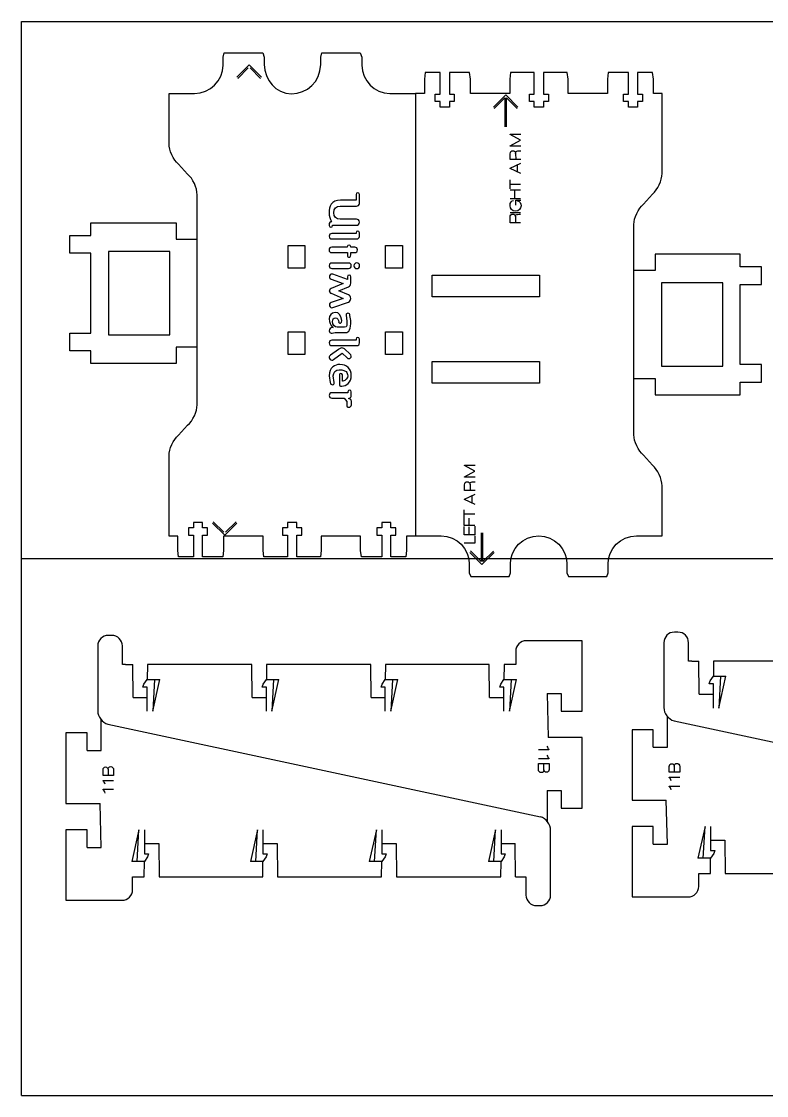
# Model space of a CAD drawing. Extents: x 0 to 610, y 0 to 305.
# Drawn here: x 0 to 211.6, y 0 to 304.8 of the extents above; entities that cross this region are included whole.
import ezdxf

# ---------------------------------------------------------------- set-up
doc = ezdxf.new("R2010")
doc.units = 0
doc.layers.add('CUTS', color=1, linetype='Continuous', true_color=0xff0000)
doc.layers.add('TEXT', color=5, linetype='Continuous', true_color=0x0000ff)
doc.layers.add('laser bed referance', color=3, linetype='Continuous', lineweight=25, true_color=0x00ff00)
doc.layers.add('Referance lines', color=2, linetype='Continuous', lineweight=25, true_color=0xffff00)

msp = doc.modelspace()

# ---------------------------------------------------------------- linework, layer by layer
at = {"layer": 'CUTS', "color": 1, "lineweight": 25, "true_color": 0xff0000}
for p, q in [((159.24, 129.07), (143.34, 129.07)), ((159.24, 109.07), (159.24, 129.07)), ((189.4, 123.3), (189.4, 128.5)), ((28.64, 122.36), (28.64, 127.57)), ((29.57, 122.36), (28.64, 122.36)), ((29.57, 122.36), (31.58, 122.36)), ((31.68, 112.97), (31.58, 122.36)), ((35.78, 122.36), (35.7, 118.07)), ((65.41, 122.36), (35.78, 122.36)), ((65.51, 112.97), (65.41, 122.36)), ((69.61, 122.36), (69.54, 118.07)), ((99.17, 122.36), (69.61, 122.36)), ((99.27, 112.97), (99.17, 122.36)), ((103.37, 122.36), (103.3, 118.07)), ((132.82, 122.36), (103.37, 122.36)), ((132.92, 112.97), (132.82, 122.36)), ((190.34, 123.3), (189.4, 123.3)), ((190.34, 123.3), (192.34, 123.3)), ((192.44, 113.91), (192.34, 123.3)), ((196.54, 123.3), (196.46, 119.01)), ((226.17, 123.3), (196.54, 123.3)), ((31.68, 112.97), (35.68, 112.97)), ((65.51, 112.97), (69.51, 112.97)), ((99.27, 112.97), (103.27, 112.97)), ((132.92, 112.97), (136.92, 112.97)), ((149.24, 114.07), (153.24, 114.07)), ((149.24, 114.07), (149.54, 101.58)), ((153.24, 114.07), (153.24, 109.07)), ((192.44, 113.91), (196.44, 113.91)), ((153.24, 109.07), (159.24, 109.07)), ((183.4, 98.82), (183.4, 107.56)), ((22.64, 97.88), (22.64, 106.63)), ((24.54, 105.37), (147.35, 79.08)), ((179.4, 103.82), (173.4, 103.82)), ((173.4, 103.82), (173.4, 83.82)), ((179.4, 98.82), (179.4, 103.82)), ((185.3, 106.31), (308.11, 80.02)), ((18.64, 102.88), (12.64, 102.88)), ((12.64, 102.88), (12.64, 82.88)), ((18.64, 97.88), (18.64, 102.88)), ((159.24, 101.58), (149.54, 101.58)), ((159.24, 81.58), (159.24, 101.58)), ((18.64, 97.88), (22.64, 97.88)), ((179.4, 98.82), (183.4, 98.82)), ((149.24, 86.58), (153.24, 86.58)), ((149.24, 86.58), (149.24, 77.83)), ((153.24, 86.58), (153.24, 81.58)), ((12.64, 82.88), (22.34, 82.88)), ((22.64, 70.4), (22.34, 82.88)), ((173.4, 83.82), (183.1, 83.82)), ((183.4, 71.33), (183.1, 83.82)), ((153.24, 81.58), (159.24, 81.58)), ((179.4, 76.33), (173.4, 76.33)), ((173.4, 76.33), (173.4, 56.34)), ((179.4, 71.33), (179.4, 76.33)), ((18.64, 75.4), (12.64, 75.4)), ((12.64, 75.4), (12.64, 55.4)), ((18.64, 70.4), (18.64, 75.4)), ((18.64, 70.4), (22.64, 70.4)), ((34.96, 71.49), (38.96, 71.49)), ((38.96, 71.49), (39.06, 62.1)), ((68.6, 71.49), (72.6, 71.49)), ((72.6, 71.49), (72.7, 62.1)), ((102.37, 71.49), (106.37, 71.49)), ((106.37, 71.49), (106.47, 62.1)), ((136.2, 71.49), (140.2, 71.49)), ((140.3, 62.1), (140.2, 71.49)), ((179.4, 71.33), (183.4, 71.33)), ((195.72, 72.42), (199.72, 72.42)), ((199.72, 72.42), (199.82, 63.04)), ((68.5, 62.1), (68.57, 66.39)), ((102.27, 62.1), (102.33, 66.39)), ((136.1, 62.1), (136.18, 66.39)), ((39.06, 62.1), (68.5, 62.1)), ((72.7, 62.1), (102.27, 62.1)), ((106.47, 62.1), (136.1, 62.1)), ((140.3, 62.1), (142.3, 62.1)), ((142.3, 62.1), (143.24, 62.1)), ((143.24, 62.1), (143.24, 56.9)), ((199.82, 63.04), (229.27, 63.04)), ((12.64, 55.4), (28.54, 55.4)), ((173.4, 56.34), (189.3, 56.34))]:
    msp.add_line(p, q, dxfattribs=at)
for points in [[(57.23, 292.39), (57.24, 292.59), (57.24, 292.74), (57.24, 294.67), (57.56, 295.9), (68.49, 295.9), (68.91, 294.67), (68.91, 292.74), (68.92, 292.59), (68.92, 292.59)], [(84.96, 292.59), (84.96, 292.59), (84.96, 292.74), (84.96, 294.67), (85.29, 295.9), (96.21, 295.9), (96.64, 294.67), (96.64, 292.74), (96.64, 292.59), (96.64, 292.39)], [(181.89, 284.39), (179.42, 284.39), (179.42, 288.47), (179.17, 290.29), (174.94, 290.29), (174.94, 284.17), (176.34, 284.17), (176.34, 282.07), (174.94, 282.07), (174.94, 280.53), (172.34, 280.53), (172.34, 282.07), (170.94, 282.07), (170.94, 284.17), (172.34, 284.17), (172.34, 290.29), (166.62, 290.29), (166.37, 288.47), (166.37, 284.39), (155.19, 284.39), (155.19, 288.47), (154.94, 290.29), (148.22, 290.29), (148.22, 284.17), (149.62, 284.17), (149.62, 282.07), (148.22, 282.07), (148.22, 280.53), (145.62, 280.53), (145.62, 282.07), (144.22, 282.07), (144.22, 284.17), (145.62, 284.17), (145.62, 290.29), (138.89, 290.29), (138.64, 288.47), (138.64, 284.39), (127.47, 284.39), (127.47, 288.47), (127.22, 290.29), (121.49, 290.29), (121.49, 284.17), (122.89, 284.17), (122.89, 282.07), (121.49, 282.07), (121.49, 280.53), (118.89, 280.53), (118.89, 282.07), (117.49, 282.07), (117.49, 284.17), (118.89, 284.17), (118.89, 290.29), (114.67, 290.29), (114.42, 288.47), (114.42, 284.39), (111.89, 284.39), (111.89, 158.83), (119.16, 158.83)], [(41.89, 270.13), (41.89, 284.39), (49.16, 284.39)], [(104.61, 284.39), (111.89, 284.39)], [(181.89, 261.63), (181.89, 284.39), (181.89, 284.39)], [(47.19, 261.45), (44.59, 264.31)], [(49.89, 196.04), (49.89, 255.64)], [(176.59, 252.95), (179.19, 255.81)], [(49.92, 212.38), (43.92, 212.38), (43.92, 207.77), (19.72, 207.77), (19.72, 211.38), (13.72, 211.38), (13.72, 216.36), (19.72, 216.36), (19.72, 239.07), (13.72, 239.07), (13.72, 244.06), (19.72, 244.06), (19.72, 247.66), (43.92, 247.66), (43.92, 243.06), (49.92, 243.06)], [(173.89, 187.54), (173.89, 247.14)], [(75.69, 234.79), (75.69, 241.19), (80.48, 241.19), (80.48, 234.79), (75.69, 234.79), (75.69, 234.79)], [(103.39, 234.79), (103.39, 241.19), (108.17, 241.19), (108.17, 234.79), (103.39, 234.79), (103.39, 234.79)], [(42.08, 239.57), (24.69, 239.57), (24.69, 215.86), (42.08, 215.86), (42.08, 239.57), (42.08, 239.57), (42.08, 239.57)], [(173.91, 203.45), (179.91, 203.45), (179.91, 198.85), (204.11, 198.85), (204.11, 202.45), (210.11, 202.45), (210.11, 207.44), (204.11, 207.44), (204.11, 230.14), (210.11, 230.14), (210.11, 235.13), (204.11, 235.13), (204.11, 238.73), (179.91, 238.73), (179.91, 234.13), (173.91, 234.13)], [(147.08, 232.84), (147.08, 226.64), (116.6, 226.64), (116.6, 232.84), (147.08, 232.84), (147.08, 232.84)], [(181.75, 230.64), (181.75, 206.94), (199.15, 206.94), (199.15, 230.64), (181.75, 230.64), (181.75, 230.64), (181.75, 230.64)], [(75.69, 210.29), (75.69, 216.69), (80.48, 216.69), (80.48, 210.29), (75.69, 210.29), (75.69, 210.29)], [(108.17, 216.69), (108.17, 210.28), (103.39, 210.28), (103.39, 216.69), (108.17, 216.69), (108.17, 216.69)], [(147.08, 208.33), (147.08, 202.13), (116.6, 202.13), (116.6, 208.33), (147.08, 208.33), (147.08, 208.33)], [(44.59, 187.37), (47.19, 190.23)], [(111.89, 158.78), (109.36, 158.78), (109.36, 154.71), (109.11, 152.88), (104.89, 152.88), (104.89, 159.01), (106.29, 159.01), (106.29, 161.11), (104.89, 161.11), (104.89, 162.65), (102.29, 162.65), (102.29, 161.11), (100.89, 161.11), (100.89, 159.01), (102.29, 159.01), (102.29, 152.88), (96.56, 152.88), (96.31, 154.71), (96.31, 158.78), (85.14, 158.78), (85.14, 154.71), (84.89, 152.88), (78.16, 152.88), (78.16, 159.01), (79.56, 159.01), (79.56, 161.11), (78.16, 161.11), (78.16, 162.65), (75.56, 162.65), (75.56, 161.11), (74.16, 161.11), (74.16, 159.01), (75.56, 159.01), (75.56, 152.88), (68.84, 152.88), (68.59, 154.71), (68.59, 158.78), (57.41, 158.78), (57.41, 154.71), (57.16, 152.88), (51.44, 152.88), (51.44, 159.01), (52.84, 159.01), (52.84, 161.11), (51.44, 161.11), (51.44, 162.65), (48.84, 162.65), (48.84, 161.11), (47.44, 161.11), (47.44, 159.01), (48.84, 159.01), (48.84, 152.88), (44.61, 152.88), (44.36, 154.71), (44.36, 158.78), (41.89, 158.78), (41.89, 181.55)], [(179.19, 178.87), (176.59, 181.73)], [(174.62, 158.83), (181.89, 158.83), (181.89, 173.05)], [(127.14, 150.68), (127.14, 150.59), (127.14, 148.31), (127.56, 147.28), (138.49, 147.28), (138.81, 148.31), (138.81, 150.59), (138.81, 150.68)], [(154.87, 150.68), (154.87, 150.59), (154.87, 148.31), (155.29, 147.28), (166.22, 147.28), (166.54, 148.31), (166.54, 150.59), (166.54, 150.68)], [(186.4, 131.5), (185.4, 131.5)], [(25.64, 130.57), (24.64, 130.57)], [(182.4, 128.5), (182.4, 127.8)], [(21.64, 127.57), (21.64, 126.86)], [(140.34, 126.07), (140.34, 122.36), (137.01, 122.36), (136.98, 118.07)], [(21.64, 119.36), (21.64, 118.66)], [(182.4, 120.3), (182.4, 119.59)], [(196.46, 109.97), (196.46, 116.81), (195.26, 116.81), (195.55, 117.69), (196.46, 119.01), (198.52, 119.01), (198.02, 109.97), (200.03, 119.01)], [(198.52, 119.01), (200.03, 119.01)], [(35.7, 109.03), (35.7, 115.87), (34.5, 115.87), (34.78, 116.76), (35.7, 118.07), (37.76, 118.07), (37.26, 109.03), (39.27, 118.07)], [(37.76, 118.07), (39.27, 118.07)], [(69.54, 109.03), (69.54, 115.87), (68.34, 115.87), (68.63, 116.76), (69.54, 118.07), (71.6, 118.07), (71.1, 109.03), (73.11, 118.07)], [(71.6, 118.07), (73.11, 118.07)], [(103.3, 109.03), (103.3, 115.87), (102.1, 115.87), (102.39, 116.76), (103.3, 118.07), (105.36, 118.07), (104.86, 109.03), (106.87, 118.07)], [(105.36, 118.07), (106.87, 118.07)], [(136.99, 109.03), (136.99, 115.87), (135.78, 115.87), (136.07, 116.76), (136.98, 118.07), (139.04, 118.07), (138.54, 109.03), (140.55, 118.07)], [(139.04, 118.07), (140.55, 118.07)], [(182.4, 113.59), (182.4, 110.11)], [(21.64, 112.66), (21.64, 109.17)], [(195.65, 76.36), (195.65, 69.52), (196.85, 69.52), (196.57, 68.64), (195.66, 67.33), (193.6, 67.33), (194.1, 76.36), (192.08, 67.33)], [(34.89, 75.43), (34.89, 68.59), (36.09, 68.59), (35.81, 67.71), (34.89, 66.39), (32.83, 66.39), (33.33, 75.43), (31.32, 66.39)], [(68.57, 75.43), (68.57, 68.59), (69.77, 68.59), (69.49, 67.71), (68.57, 66.39), (66.52, 66.39), (67.01, 75.43), (65, 66.39)], [(102.33, 75.43), (102.33, 68.59), (103.53, 68.59), (103.25, 67.71), (102.33, 66.39), (100.28, 66.39), (100.78, 75.43), (98.76, 66.39)], [(136.17, 75.43), (136.17, 68.59), (137.38, 68.59), (137.09, 67.71), (136.18, 66.39), (134.12, 66.39), (134.62, 75.43), (132.61, 66.39)], [(150.24, 71.8), (150.24, 75.29)], [(193.6, 67.33), (192.08, 67.33)], [(192.3, 59.34), (192.3, 63.04), (195.62, 63.04), (195.65, 67.33)], [(32.83, 66.39), (31.32, 66.39)], [(31.54, 58.4), (31.54, 62.1), (34.86, 62.1), (34.89, 66.39)], [(66.52, 66.39), (65, 66.39)], [(100.28, 66.39), (98.76, 66.39)], [(134.12, 66.39), (132.61, 66.39)], [(150.24, 65.1), (150.24, 65.81)], [(150.24, 56.9), (150.24, 57.6)], [(146.24, 53.9), (147.24, 53.9)]]:
    msp.add_lwpolyline(points, dxfattribs=at)
for points in [[(49.16, 284.39), (53.61, 284.39), (57.15, 287.96), (57.23, 292.39)], [(68.92, 292.59), (69, 288.16), (72.19, 284.31), (76.64, 284.31)], [(76.64, 284.31), (81.1, 284.31), (84.87, 287.63), (84.96, 292.59)], [(96.64, 292.39), (96.73, 287.96), (100.17, 284.39), (104.61, 284.39)], [(44.59, 264.31), (43.1, 265.57), (41.89, 268.18), (41.89, 270.13)], [(49.89, 255.64), (49.89, 257.58), (48.67, 260.2), (47.19, 261.45)], [(179.19, 255.81), (180.68, 257.07), (181.89, 259.68), (181.89, 261.63)], [(173.89, 247.14), (173.89, 249.08), (175.11, 251.7), (176.59, 252.95)], [(47.19, 190.23), (48.67, 191.48), (49.89, 194.09), (49.89, 196.04)], [(41.89, 181.55), (41.89, 183.5), (43.1, 186.11), (44.59, 187.37)], [(176.59, 181.73), (175.11, 182.98), (173.89, 185.6), (173.89, 187.54)], [(181.89, 173.05), (181.89, 175), (180.68, 177.61), (179.19, 178.87)], [(119.16, 158.83), (123.67, 158.83), (127.14, 155.18), (127.14, 150.68)], [(138.81, 150.68), (138.81, 155.18), (142.39, 158.83), (146.89, 158.83)], [(146.89, 158.83), (151.39, 158.83), (154.87, 155.18), (154.87, 150.68)], [(166.54, 150.68), (166.54, 155.18), (170.11, 158.83), (174.62, 158.83)], [(185.4, 131.5), (183.75, 131.5), (182.4, 130.15), (182.4, 128.5)], [(189.4, 128.5), (189.4, 130.15), (188.05, 131.5), (186.4, 131.5)], [(24.64, 130.57), (22.99, 130.57), (21.64, 129.22), (21.64, 127.57)], [(28.64, 127.57), (28.64, 129.22), (27.29, 130.57), (25.64, 130.57)], [(143.34, 129.07), (141.69, 129.07), (140.34, 127.72), (140.34, 126.07)], [(21.64, 126.86), (21.64, 125.21), (21.64, 121.01), (21.64, 119.36)], [(182.4, 127.8), (182.4, 126.15), (182.4, 121.95), (182.4, 120.3)], [(182.4, 119.59), (182.4, 117.94), (182.4, 115.24), (182.4, 113.59)], [(21.64, 118.66), (21.64, 117.01), (21.64, 114.31), (21.64, 112.66)], [(182.4, 110.11), (182.4, 108.46), (183.7, 106.75), (185.29, 106.31)], [(21.64, 109.17), (21.64, 107.52), (22.94, 105.81), (24.53, 105.38)], [(150.24, 75.29), (150.24, 76.94), (148.94, 78.65), (147.35, 79.08)], [(150.24, 65.81), (150.24, 67.46), (150.24, 70.15), (150.24, 71.8)], [(150.24, 57.6), (150.24, 59.25), (150.24, 63.45), (150.24, 65.1)], [(28.54, 55.4), (30.19, 55.4), (31.54, 56.75), (31.54, 58.4)], [(189.3, 56.34), (190.95, 56.34), (192.3, 57.68), (192.3, 59.34)], [(143.24, 56.9), (143.24, 55.25), (144.59, 53.9), (146.24, 53.9)], [(147.24, 53.9), (148.89, 53.9), (150.24, 55.25), (150.24, 56.9)]]:
    msp.add_open_spline(points, degree=3, dxfattribs=at)
at = {"layer": 'laser bed referance'}
for p, q in [((0, 304.8), (609.6, 304.8)), ((0, 0), (0, 304.8)), ((0, 0), (609.6, 0))]:
    msp.add_line(p, q, dxfattribs=at)
at = {"layer": 'Referance lines'}
msp.add_line((0, 152.4), (609.6, 152.4), dxfattribs=at)
at = {"layer": 'TEXT', "color": 5, "lineweight": 25, "true_color": 0x0000ff}
for points in [[(61.18, 289.02), (64.66, 292.5), (68.13, 289.02)], [(61.41, 288.65), (64.4, 291.64)], [(61.42, 288.65), (64.4, 291.64)], [(64.91, 291.64), (67.91, 288.64)], [(134.02, 280.49), (137.5, 283.97), (140.98, 280.49)], [(134.26, 280.12), (137.25, 283.1), (137.25, 274.93)], [(137.75, 274.93), (137.75, 283.11), (140.75, 280.11)], [(141.79, 269.4), (138.77, 269.4), (138.77, 269.54), (141.71, 271.13), (141.71, 271.13), (138.77, 272.71), (138.77, 272.85), (141.79, 272.85)], [(141.79, 265.6), (138.77, 265.6), (138.77, 267.27)], [(140.32, 267.38), (140.32, 267.38), (140.33, 265.6)], [(140.32, 267.38), (140.33, 265.61)], [(140.32, 267.38), (140.32, 267.38)], [(141.79, 261.7), (138.77, 263.08), (138.77, 263.19), (141.79, 264.58)], [(140.79, 264.12), (140.79, 262.15)], [(140.79, 264.12), (140.79, 262.15)], [(138.72, 257.27), (138.72, 259.85)], [(138.72, 257.27), (138.72, 259.85)], [(138.72, 257.07), (141.71, 257.07)], [(138.72, 257.07), (141.71, 257.07)], [(141.71, 258.52), (138.75, 258.52)], [(141.71, 258.52), (138.75, 258.52)], [(140.11, 254.51), (140.11, 257.07)], [(140.11, 254.51), (140.11, 257.07)], [(95, 255.7), (95, 254.12), (90.61, 254.12)], [(95.96, 253.27), (95.96, 255.7), (95.96, 255.7), (95.96, 255.7)], [(95.96, 253.27), (95.96, 255.7), (95.96, 255.7)], [(141.71, 254.51), (138.72, 254.51)], [(141.71, 254.51), (138.72, 254.51)], [(140.37, 252.64), (140.37, 254.05), (141.78, 254.05)], [(90.46, 252.39), (95.09, 252.39)], [(90.46, 252.39), (95.09, 252.39)], [(138.72, 250.62), (141.71, 250.62)], [(138.72, 250.62), (141.71, 250.62)], [(87.38, 247.45), (87.38, 246.87)], [(87.38, 247.45), (87.38, 246.87)], [(88.01, 248.08), (88.13, 247.93), (87.86, 247.93)], [(88.34, 246.87), (88.34, 246.96), (90.48, 246.97)], [(95.09, 248.7), (90.46, 248.7)], [(95.09, 248.7), (90.46, 248.7)], [(90.61, 246.96), (95.09, 246.96)], [(90.61, 246.96), (95.09, 246.96)], [(141.71, 247.66), (138.72, 247.66), (138.72, 249.3)], [(140.25, 249.41), (140.26, 249.41)], [(140.26, 249.41), (140.26, 247.66)], [(95, 244.83), (95, 244.6), (88.15, 244.6)], [(95.96, 243.91), (95.96, 244.83), (95.96, 244.83), (95.96, 244.83)], [(95.96, 243.91), (95.96, 244.83), (95.96, 244.83)], [(92.52, 240.86), (92.52, 240.76), (92.43, 240.73), (88.11, 240.73)], [(88.15, 243.08), (95.19, 243.08)], [(88.15, 243.08), (95.19, 243.08)], [(94.63, 240.73), (93.49, 240.73), (93.49, 240.83)], [(88.11, 239.21), (92.55, 239.21), (92.55, 238.6)], [(93.49, 238.6), (93.49, 239.21), (94.63, 239.21)], [(92.88, 236.24), (88.15, 236.24)], [(92.88, 236.24), (88.15, 236.24)], [(88.15, 234.72), (92.88, 234.72)], [(88.15, 234.72), (92.88, 234.72)], [(87.93, 231.67), (91.3, 230.46), (91.3, 230.46), (91.3, 230.46)], [(87.93, 231.67), (91.3, 230.46), (91.3, 230.46)], [(92.57, 232.37), (92.57, 231.6), (88.43, 233.08)], [(92.57, 232.37), (92.57, 231.6), (88.43, 233.08)], [(93.54, 230.67), (93.54, 232.37)], [(93.54, 230.67), (93.54, 232.37)], [(87.7, 228.9), (87.67, 228.87)], [(91.3, 230.46), (87.92, 229.04)], [(92.84, 227.22), (90.15, 228.35), (92.84, 229.48)], [(92.84, 227.22), (90.15, 228.35), (92.84, 229.48)], [(93.52, 230.49), (93.52, 230.5), (93.52, 230.56)], [(93.52, 230.49), (93.52, 230.5), (93.52, 230.56)], [(87.48, 228.52), (87.37, 228.49), (87.47, 228.48)], [(87.48, 228.52), (87.38, 228.49), (87.47, 228.48)], [(87.47, 228.22), (87.38, 228.16), (87.48, 228.18)], [(87.47, 228.22), (87.39, 228.16), (87.48, 228.18)], [(87.67, 227.83), (87.7, 227.8)], [(87.67, 227.83), (87.7, 227.8)], [(87.92, 227.66), (91.3, 226.23), (87.93, 225.03)], [(87.92, 227.66), (91.3, 226.23), (87.93, 225.03)], [(88.43, 223.62), (92.82, 225.18)], [(88.43, 223.62), (92.81, 225.18)], [(92.17, 221.43), (92.43, 219.71), (92.43, 219.21)], [(93.52, 219.92), (93.28, 221.4)], [(88.53, 217.94), (88.3, 217.93)], [(88.36, 218.09), (88.53, 217.94), (88.53, 217.94)], [(88.36, 218.09), (88.53, 217.94), (88.53, 217.94), (88.53, 217.94)], [(89.1, 216.51), (91.98, 216.51)], [(89.1, 216.51), (91.98, 216.51)], [(91.76, 218.03), (89.66, 218.03)], [(91.76, 218.03), (89.66, 218.03)], [(95, 214.65), (95, 214.34), (88.15, 214.34)], [(95.95, 213.58), (95.95, 213.63)], [(95.96, 213.73), (95.96, 214.65), (95.96, 214.65), (95.96, 214.65)], [(95.96, 213.73), (95.96, 214.65), (95.96, 214.65)], [(90.05, 211.72), (87.75, 210.1)], [(88.15, 212.82), (95.19, 212.82)], [(88.15, 212.82), (95.19, 212.82)], [(88.62, 208.84), (91.08, 210.68), (92.49, 209.33)], [(93.34, 210.42), (91.69, 211.91)], [(87.39, 204.27), (87.65, 202.39)], [(88.83, 202.36), (88.54, 204.26)], [(90.27, 204.51), (90.27, 202.21)], [(90.27, 204.51), (90.27, 202.21)], [(90.29, 204.62), (90.28, 204.58)], [(91.23, 202.75), (91.12, 202.73), (91.12, 204.51)], [(90.29, 202.11), (90.29, 201.97)], [(92.69, 199.73), (92.69, 199.42), (88.15, 199.42)], [(93.64, 198.66), (93.64, 198.72)], [(93.64, 198.66), (93.64, 198.72)], [(93.65, 198.81), (93.65, 199.73), (93.65, 199.73)], [(93.65, 198.81), (93.65, 199.73), (93.65, 199.73), (93.65, 199.73)], [(88.15, 197.9), (91.65, 197.9), (92.39, 196.93), (92.39, 196.05)], [(93.12, 197.75), (92.78, 197.85), (93.13, 197.93)], [(93.12, 197.75), (92.78, 197.85), (93.13, 197.93)], [(93.67, 196.05), (93.67, 197.03)], [(93.67, 196.05), (93.67, 197.03)], [(128.84, 175.46), (125.82, 175.46), (125.82, 175.6), (128.75, 177.19), (128.75, 177.2), (125.82, 178.77), (125.82, 178.91), (128.84, 178.91)], [(128.84, 171.67), (125.82, 171.67), (125.82, 173.33)], [(127.36, 173.44), (127.37, 173.44), (127.37, 171.67)], [(127.36, 173.44), (127.37, 173.44)], [(127.37, 173.44), (127.37, 171.67)], [(128.84, 167.76), (125.82, 169.15), (125.82, 169.26), (128.84, 170.64)], [(127.84, 170.18), (127.84, 168.21)], [(127.84, 170.18), (127.84, 168.21)], [(125.71, 163.62), (125.71, 166.25)], [(125.71, 163.62), (125.71, 166.25)], [(128.76, 164.94), (125.71, 164.94)], [(128.76, 164.94), (125.71, 164.94)], [(61.18, 162.47), (57.7, 158.99), (54.23, 162.47)], [(61.18, 162.47), (57.7, 158.99), (54.23, 162.47)], [(57.45, 159.85), (54.45, 162.85)], [(57.46, 159.85), (54.45, 162.85)], [(60.94, 162.84), (57.96, 159.85)], [(128.76, 161.81), (125.71, 161.81), (125.71, 163.95)], [(128.76, 161.55), (128.76, 159.15), (125.71, 159.15), (125.71, 161.52)], [(127.13, 161.82), (127.13, 163.83)], [(127.13, 161.81), (127.13, 163.83)], [(128.76, 158.86), (128.76, 156.72), (125.71, 156.72)], [(127.13, 159.15), (127.13, 161.42)], [(127.13, 159.15), (127.13, 161.42)], [(130.5, 159.71), (130.5, 151.53), (127.5, 154.53)], [(133.99, 154.52), (131, 151.54), (131, 159.71)], [(134.23, 154.15), (130.75, 150.67), (127.27, 154.15)], [(149.77, 98.19), (149.77, 98.08), (146.79, 98.08)], [(149.77, 95.69), (149.77, 95.58), (146.79, 95.58)], [(23.15, 90.79), (23.15, 92.43)], [(26.17, 92.32), (26.17, 90.79), (23.15, 90.79), (23.15, 90.79)], [(24.59, 92.57), (24.58, 90.79)], [(24.58, 92.57), (24.59, 92.57)], [(146.77, 92.67), (146.77, 94.2), (149.79, 94.2), (149.79, 94.2)], [(148.35, 92.41), (148.35, 94.2)], [(148.36, 92.41), (148.35, 92.41)], [(149.79, 94.2), (149.79, 92.56)], [(183.91, 91.72), (183.91, 93.36)], [(186.93, 93.25), (186.93, 91.72), (183.91, 91.72), (183.91, 91.72)], [(185.35, 93.5), (185.35, 91.72)], [(185.35, 93.5), (185.35, 93.5)], [(23.17, 89.29), (23.17, 89.4), (26.15, 89.4)], [(183.93, 90.23), (183.93, 90.33), (186.91, 90.33)], [(23.17, 86.79), (23.17, 86.9), (26.15, 86.9)], [(183.93, 87.72), (183.93, 87.83), (186.91, 87.83)]]:
    msp.add_lwpolyline(points, dxfattribs=at)
for points in [[(138.77, 267.27), (138.77, 267.87), (139.06, 268.1), (139.6, 268.1)], [(139.6, 268.1), (139.88, 268.1), (140.29, 267.91), (140.32, 267.38)], [(140.32, 267.38), (140.33, 267.84), (140.54, 268.05), (140.96, 268.05)], [(140.96, 268.05), (141.07, 268.05), (141.67, 268.05), (141.79, 268.11)], [(95.48, 256.18), (95.21, 256.18), (95, 255.96), (95, 255.7)], [(95.96, 255.7), (95.96, 255.96), (95.75, 256.18), (95.48, 256.18)], [(90.61, 254.12), (87.91, 254.12), (87.34, 252.17), (87.34, 250.54)], [(95.09, 252.39), (95.57, 252.39), (95.89, 252.67), (95.94, 253.14)], [(95.94, 253.14), (95.96, 253.2), (95.96, 253.23), (95.96, 253.27)], [(138.72, 252.53), (138.72, 253.47), (139.14, 253.9), (139.71, 254)], [(140.37, 254.05), (140.72, 254), (140.87, 253.94), (140.87, 253.94)], [(140.87, 253.94), (141.56, 253.74), (141.84, 253.16), (141.84, 252.53)], [(87.34, 250.54), (87.34, 249.51), (87.57, 248.68), (88.01, 248.08)], [(88.7, 250.54), (88.7, 251.75), (89.31, 252.39), (90.46, 252.39)], [(90.46, 248.7), (89.31, 248.7), (88.7, 249.33), (88.7, 250.54)], [(140.28, 250.99), (139.3, 250.99), (138.72, 251.68), (138.72, 252.53)], [(138.72, 249.3), (138.72, 249.9), (139.01, 250.12), (139.54, 250.12)], [(139.54, 250.12), (139.82, 250.12), (140.22, 249.93), (140.25, 249.41)], [(140.26, 249.41), (140.26, 249.87), (140.47, 250.07), (140.88, 250.07)], [(141.84, 252.53), (141.84, 251.68), (141.27, 250.99), (140.28, 250.99)], [(140.88, 250.07), (140.99, 250.07), (141.59, 250.08), (141.71, 250.14)], [(87.86, 247.93), (87.59, 247.93), (87.38, 247.71), (87.38, 247.45)], [(90.48, 246.97), (90.53, 246.97), (90.57, 246.96), (90.61, 246.96)], [(95.95, 247.83), (95.95, 248.36), (95.61, 248.7), (95.09, 248.7)], [(95.09, 246.96), (95.61, 246.96), (95.95, 247.3), (95.95, 247.83)], [(87.38, 246.87), (87.38, 246.6), (87.59, 246.39), (87.86, 246.39)], [(88.15, 244.6), (87.66, 244.6), (87.39, 244.33), (87.39, 243.84)], [(87.39, 243.84), (87.39, 243.35), (87.66, 243.08), (88.15, 243.08)], [(87.86, 246.39), (88.13, 246.39), (88.34, 246.6), (88.34, 246.87)], [(95.48, 245.31), (95.21, 245.31), (95, 245.09), (95, 244.83)], [(95.96, 244.83), (95.96, 245.09), (95.75, 245.31), (95.48, 245.31)], [(95.95, 243.79), (95.96, 243.84), (95.96, 243.88), (95.96, 243.91)], [(93, 241.34), (92.74, 241.34), (92.52, 241.12), (92.52, 240.86)], [(93.49, 240.83), (93.49, 241.12), (93.27, 241.34), (93, 241.34)], [(95.19, 243.08), (95.66, 243.08), (95.93, 243.33), (95.95, 243.79)], [(88.11, 240.73), (87.62, 240.73), (87.35, 240.46), (87.35, 239.97)], [(87.35, 239.97), (87.35, 239.48), (87.62, 239.21), (88.11, 239.21)], [(92.55, 238.6), (92.55, 238), (92.78, 237.92), (93.02, 237.92)], [(93.02, 237.92), (93.26, 237.92), (93.49, 238), (93.49, 238.6)], [(95.39, 239.97), (95.39, 240.46), (95.12, 240.73), (94.63, 240.73)], [(94.63, 239.21), (95.12, 239.21), (95.39, 239.48), (95.39, 239.97)], [(88.15, 236.24), (87.64, 236.24), (87.39, 235.99), (87.39, 235.48)], [(87.39, 235.48), (87.39, 234.97), (87.64, 234.72), (88.15, 234.72)], [(93.64, 235.48), (93.64, 236), (93.4, 236.24), (92.88, 236.24)], [(92.88, 234.72), (93.39, 234.72), (93.64, 234.97), (93.64, 235.48)], [(95.2, 236.27), (94.76, 236.27), (94.41, 235.92), (94.41, 235.48)], [(94.41, 235.48), (94.41, 235.04), (94.76, 234.68), (95.2, 234.68)], [(96, 235.48), (96, 235.92), (95.64, 236.27), (95.2, 236.27)], [(95.2, 234.68), (95.64, 234.68), (96, 235.04), (96, 235.48)], [(87.47, 232.63), (87.34, 232.24), (87.55, 231.8), (87.93, 231.67)], [(87.47, 232.63), (87.34, 232.24), (87.55, 231.8), (87.93, 231.67)], [(88.43, 233.08), (88.04, 233.22), (87.61, 233.01), (87.47, 232.63)], [(88.43, 233.08), (88.04, 233.22), (87.61, 233.01), (87.47, 232.63)], [(93.06, 232.85), (92.79, 232.85), (92.57, 232.64), (92.57, 232.37)], [(93.05, 232.85), (92.79, 232.85), (92.57, 232.64), (92.57, 232.37)], [(93.54, 232.37), (93.54, 232.64), (93.32, 232.85), (93.05, 232.85)], [(93.54, 232.37), (93.54, 232.64), (93.32, 232.85), (93.06, 232.85)], [(87.52, 228.65), (87.5, 228.58), (87.49, 228.55), (87.48, 228.52)], [(87.52, 228.65), (87.5, 228.58), (87.49, 228.55), (87.48, 228.52)], [(87.6, 228.79), (87.56, 228.73), (87.54, 228.69), (87.52, 228.65)], [(87.67, 228.87), (87.65, 228.84), (87.62, 228.82), (87.6, 228.79)], [(87.8, 228.98), (87.75, 228.94), (87.72, 228.92), (87.7, 228.9)], [(87.92, 229.04), (87.88, 229.02), (87.84, 229), (87.8, 228.98)], [(92.84, 229.48), (93.25, 229.64), (93.52, 230.04), (93.52, 230.49)], [(92.84, 229.48), (93.24, 229.64), (93.52, 230.04), (93.52, 230.49)], [(93.52, 230.56), (93.53, 230.6), (93.54, 230.64), (93.54, 230.67)], [(93.52, 230.56), (93.53, 230.6), (93.54, 230.64), (93.54, 230.67)], [(87.47, 228.48), (87.45, 228.39), (87.46, 228.3), (87.47, 228.22)], [(87.47, 228.48), (87.45, 228.39), (87.46, 228.3), (87.47, 228.22)], [(87.48, 228.18), (87.49, 228.14), (87.5, 228.11), (87.51, 228.08)], [(87.48, 228.18), (87.49, 228.14), (87.5, 228.11), (87.51, 228.08)], [(87.51, 228.08), (87.54, 228.01), (87.56, 227.97), (87.58, 227.93)], [(87.51, 228.08), (87.54, 228.01), (87.56, 227.97), (87.59, 227.93)], [(87.58, 227.93), (87.62, 227.88), (87.65, 227.85), (87.67, 227.83)], [(87.59, 227.93), (87.62, 227.88), (87.65, 227.85), (87.67, 227.83)], [(87.7, 227.8), (87.72, 227.77), (87.75, 227.75), (87.78, 227.73)], [(87.7, 227.8), (87.72, 227.77), (87.75, 227.75), (87.78, 227.73)], [(87.78, 227.73), (87.84, 227.69), (87.88, 227.67), (87.92, 227.66)], [(87.78, 227.73), (87.84, 227.69), (87.88, 227.67), (87.92, 227.66)], [(92.81, 225.18), (93.24, 225.33), (93.52, 225.74), (93.52, 226.2)], [(92.82, 225.18), (93.24, 225.33), (93.52, 225.74), (93.52, 226.2)], [(93.52, 226.2), (93.52, 226.65), (93.25, 227.06), (92.84, 227.22)], [(93.52, 226.2), (93.52, 226.65), (93.25, 227.06), (92.84, 227.22)], [(87.93, 225.03), (87.55, 224.9), (87.34, 224.46), (87.48, 224.07)], [(87.93, 225.03), (87.55, 224.9), (87.34, 224.46), (87.47, 224.07)], [(87.47, 224.07), (87.61, 223.68), (88.04, 223.48), (88.43, 223.62)], [(87.48, 224.07), (87.61, 223.68), (88.04, 223.48), (88.43, 223.62)], [(89.04, 222.21), (88.01, 222.21), (87.39, 221.28), (87.39, 220.37)], [(87.39, 220.37), (87.39, 219.41), (87.7, 218.69), (88.36, 218.09)], [(88.32, 219.64), (88.32, 220.25), (88.66, 220.69), (89.12, 220.69)], [(89.66, 218.03), (89.02, 218.03), (88.32, 218.6), (88.32, 219.64)], [(90.92, 219.9), (90.73, 221.54), (90.18, 222.21), (89.04, 222.21)], [(89.12, 220.69), (89.8, 220.69), (89.98, 220.09), (90.07, 219.5)], [(90.06, 219.5), (90.06, 219.5), (90.1, 219.33), (90.24, 219.25)], [(90.56, 219.23), (90.87, 219.31), (90.92, 219.63), (90.92, 219.82)], [(90.92, 219.82), (90.92, 219.87), (90.92, 219.9), (90.92, 219.9)], [(91.98, 216.51), (93.06, 216.51), (93.52, 217.53), (93.52, 219.92)], [(92.69, 222), (92.46, 222), (92.11, 221.85), (92.17, 221.43)], [(93.28, 221.4), (93.22, 221.67), (93.07, 222), (92.69, 222)], [(88.3, 217.93), (87.69, 217.9), (87.39, 217.6), (87.39, 217.02)], [(87.39, 217.02), (87.39, 216.68), (87.6, 216.34), (87.95, 216.34)], [(88.22, 216.39), (88.4, 216.44), (88.64, 216.51), (89.1, 216.51)], [(90.24, 219.25), (90.32, 219.2), (90.43, 219.19), (90.56, 219.23)], [(92.43, 219.21), (92.43, 218.83), (92.43, 218.03), (91.76, 218.03)], [(88.15, 214.34), (87.66, 214.34), (87.39, 214.07), (87.39, 213.58)], [(87.39, 213.58), (87.39, 213.09), (87.66, 212.82), (88.15, 212.82)], [(87.95, 216.34), (88.04, 216.34), (88.12, 216.36), (88.22, 216.39)], [(95.48, 215.13), (95.21, 215.13), (95, 214.91), (95, 214.65)], [(95.19, 212.82), (95.68, 212.82), (95.95, 213.09), (95.95, 213.58)], [(95.96, 214.65), (95.96, 214.91), (95.75, 215.13), (95.48, 215.13)], [(95.95, 213.63), (95.96, 213.66), (95.96, 213.7), (95.96, 213.73)], [(91, 212.16), (90.53, 212.16), (90.05, 211.73), (90.05, 211.72)], [(91.69, 211.91), (91.67, 211.92), (91.45, 212.16), (91, 212.16)], [(93.64, 209.83), (93.64, 210.09), (93.48, 210.29), (93.34, 210.42)], [(87.75, 210.1), (87.51, 209.93), (87.39, 209.7), (87.39, 209.4)], [(87.39, 209.4), (87.39, 209.01), (87.73, 208.69), (88.13, 208.69)], [(90.4, 207.46), (89.01, 207.46), (87.39, 206.62), (87.39, 204.27)], [(88.13, 208.69), (88.31, 208.69), (88.48, 208.74), (88.62, 208.84)], [(93.64, 204.32), (93.64, 206.26), (92.4, 207.46), (90.4, 207.46)], [(92.49, 209.33), (92.63, 209.19), (92.71, 209.12), (92.96, 209.12)], [(92.96, 209.12), (93.34, 209.12), (93.64, 209.5), (93.64, 209.83)], [(88.54, 204.26), (88.54, 205.26), (89.2, 205.94), (90.19, 205.94)], [(90.19, 205.94), (90.23, 205.95), (91.45, 206.08), (92.15, 205.45)], [(90.28, 204.58), (90.27, 204.55), (90.27, 204.53), (90.27, 204.51)], [(90.7, 204.94), (90.5, 204.94), (90.34, 204.8), (90.29, 204.62)], [(91.12, 204.51), (91.12, 204.75), (90.93, 204.94), (90.7, 204.94)], [(90.93, 201.32), (92.24, 201.32), (93.64, 202.37), (93.64, 204.32)], [(92.63, 204.28), (92.63, 203.5), (92.06, 202.87), (91.23, 202.75)], [(92.15, 205.45), (92.47, 205.17), (92.63, 204.78), (92.63, 204.28)], [(87.65, 202.39), (87.71, 202.03), (87.96, 201.69), (88.38, 201.73)], [(88.38, 201.73), (88.62, 201.76), (88.89, 201.95), (88.83, 202.36)], [(90.27, 202.21), (90.27, 202.18), (90.28, 202.15), (90.29, 202.11)], [(90.29, 201.97), (90.29, 201.44), (90.41, 201.32), (90.93, 201.32)], [(88.15, 199.42), (87.66, 199.42), (87.39, 199.15), (87.39, 198.66)], [(87.39, 198.66), (87.39, 198.17), (87.66, 197.9), (88.15, 197.9)], [(87.39, 198.66), (87.39, 198.17), (87.66, 197.9), (88.15, 197.9)], [(93.17, 200.21), (92.9, 200.21), (92.69, 200), (92.69, 199.73)], [(93.13, 197.93), (93.46, 198.01), (93.64, 198.27), (93.64, 198.66)], [(93.13, 197.93), (93.46, 198.01), (93.64, 198.27), (93.64, 198.66)], [(93.65, 199.73), (93.65, 200), (93.43, 200.21), (93.17, 200.21)], [(93.64, 198.72), (93.65, 198.75), (93.65, 198.78), (93.65, 198.81)], [(93.64, 198.72), (93.65, 198.75), (93.65, 198.78), (93.65, 198.81)], [(92.39, 196.05), (92.39, 195.55), (92.57, 195.3), (92.92, 195.3)], [(92.39, 196.05), (92.39, 195.55), (92.57, 195.3), (92.92, 195.3)], [(92.92, 195.3), (93.33, 195.3), (93.67, 195.64), (93.67, 196.05)], [(93.67, 197.03), (93.67, 197.36), (93.44, 197.66), (93.12, 197.75)], [(125.82, 173.33), (125.82, 173.93), (126.1, 174.16), (126.64, 174.16)], [(126.64, 174.16), (126.93, 174.16), (127.33, 173.97), (127.36, 173.44)], [(127.37, 173.44), (127.37, 173.9), (127.59, 174.11), (128, 174.11)], [(128, 174.11), (128.11, 174.11), (128.71, 174.12), (128.84, 174.17)], [(149.21, 99.13), (149.32, 98.67), (149.56, 98.37), (149.77, 98.19)], [(149.21, 96.63), (149.32, 96.17), (149.56, 95.87), (149.77, 95.69)], [(23.15, 92.43), (23.15, 92.91), (23.41, 93.24), (23.9, 93.24)], [(23.9, 93.24), (24.25, 93.24), (24.59, 92.93), (24.58, 92.57)], [(24.59, 92.57), (24.61, 92.96), (24.82, 93.33), (25.35, 93.33)], [(25.35, 93.33), (25.7, 93.33), (26.17, 93.11), (26.17, 92.32)], [(147.59, 91.65), (147.24, 91.65), (146.77, 91.87), (146.77, 92.67)], [(148.35, 92.41), (148.33, 92.02), (148.12, 91.65), (147.59, 91.65)], [(149.04, 91.74), (148.69, 91.74), (148.35, 92.06), (148.36, 92.41)], [(149.79, 92.56), (149.79, 92.08), (149.53, 91.74), (149.04, 91.74)], [(183.91, 93.36), (183.91, 93.84), (184.17, 94.17), (184.66, 94.17)], [(184.66, 94.17), (185.02, 94.17), (185.35, 93.86), (185.35, 93.5)], [(185.35, 93.5), (185.37, 93.9), (185.58, 94.27), (186.11, 94.27)], [(186.11, 94.27), (186.46, 94.27), (186.93, 94.04), (186.93, 93.25)], [(23.73, 88.35), (23.62, 88.81), (23.38, 89.11), (23.17, 89.29)], [(184.5, 89.29), (184.38, 89.74), (184.14, 90.05), (183.93, 90.23)], [(23.73, 85.85), (23.62, 86.31), (23.38, 86.61), (23.17, 86.79)], [(184.5, 86.79), (184.38, 87.24), (184.14, 87.55), (183.93, 87.72)]]:
    msp.add_open_spline(points, degree=3, dxfattribs=at)

doc.saveas('drawing.dxf')
